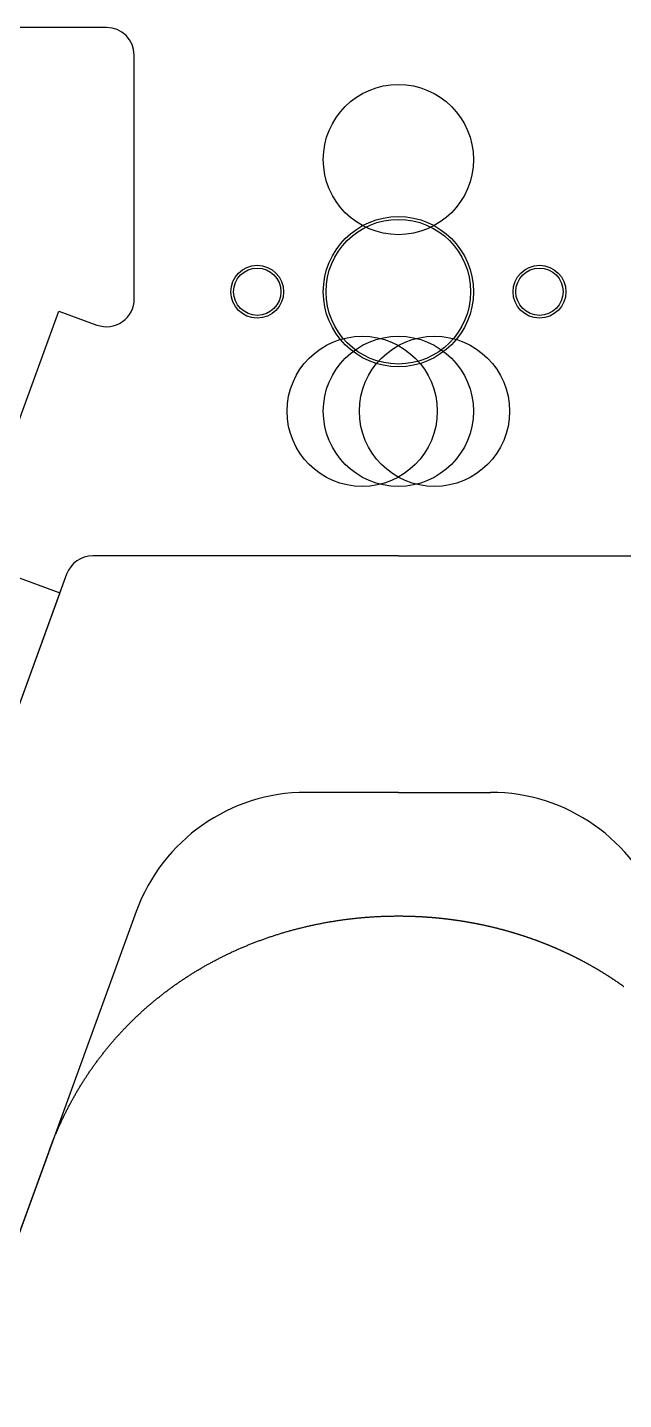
# Model space of a CAD drawing. Extents: x -14 to 315, y -179 to 16.
# Drawn here: x 124.41 to 145.85, y -115.83 to -66.5 of the extents above; entities that cross this region are included whole.
import ezdxf

# ---------------------------------------------------------------- set-up
doc = ezdxf.new("R2010")
doc.units = 0
doc.layers.add('BLACK', color=7, linetype='CONTINUOUS')

msp = doc.modelspace()

# ---------------------------------------------------------------- linework, layer by layer
at = {"layer": 'BLACK', "linetype": 'CONTINUOUS'}
for p, q in [((127.25, -66.5), (118.75, -66.5)), ((128.25, -76.257439), (128.25, -67.5)), ((122.294189, -85.606222), (125.536538, -76.697962)), ((125.536538, -76.697962), (126.907988, -77.19713)), ((107.722111, -80.323729), (125.576271, -86.822111)), ((137.75, -85.5), (126.757696, -85.5)), ((137.75, -85.5), (148.742304, -85.5)), ((125.818003, -86.157979), (119.597744, -103.24796)), ((125.576271, -86.822111), (119.077889, -104.676271)), ((137.75, -94), (134.432251, -94)), ((137.75, -94), (141.067749, -94)), ((128.324245, -98.276868), (121.936666, -115.826557)), ((135.246355, -98.65761), (135.27985, -98.651825)), ((135.27985, -98.651825), (135.313366, -98.646118)), ((135.313366, -98.646118), (135.346903, -98.640489)), ((135.346903, -98.640489), (135.380461, -98.634937)), ((135.380461, -98.634937), (135.414039, -98.629463)), ((135.414039, -98.629463), (135.447637, -98.624067)), ((135.447637, -98.624067), (135.481256, -98.618748)), ((135.481256, -98.618748), (135.514894, -98.613507)), ((135.514894, -98.613507), (135.548551, -98.608345)), ((135.548551, -98.608345), (135.582227, -98.60326)), ((135.582227, -98.60326), (135.615922, -98.598253)), ((135.615922, -98.598253), (135.649636, -98.593325)), ((135.649636, -98.593325), (135.683367, -98.588474)), ((135.683367, -98.588474), (135.717117, -98.583702)), ((135.717117, -98.583702), (135.750884, -98.579008)), ((135.750884, -98.579008), (135.784669, -98.574393)), ((135.784669, -98.574393), (135.818471, -98.569856)), ((135.818471, -98.569856), (135.852289, -98.565397)), ((135.852289, -98.565397), (135.886124, -98.561017)), ((135.886124, -98.561017), (135.919976, -98.556716)), ((135.919976, -98.556716), (135.953843, -98.552493)), ((135.953843, -98.552493), (135.987726, -98.548348)), ((135.987726, -98.548348), (136.021624, -98.544283)), ((136.021624, -98.544283), (136.055537, -98.540296)), ((136.055537, -98.540296), (136.089465, -98.536388)), ((136.089465, -98.536388), (136.123408, -98.532559)), ((136.123408, -98.532559), (136.157365, -98.528809)), ((136.157365, -98.528809), (136.191336, -98.525137)), ((136.191336, -98.525137), (136.22532, -98.521545)), ((136.22532, -98.521545), (136.259318, -98.518032)), ((136.259318, -98.518032), (136.293329, -98.514598)), ((136.293329, -98.514598), (136.327353, -98.511242)), ((136.327353, -98.511242), (136.361389, -98.507967)), ((136.361389, -98.507967), (136.395437, -98.50477)), ((136.395437, -98.50477), (136.429497, -98.501652)), ((136.429497, -98.501652), (136.463569, -98.498614)), ((136.463569, -98.498614), (136.497652, -98.495655)), ((136.497652, -98.495655), (136.531746, -98.492775)), ((136.531746, -98.492775), (136.565851, -98.489975)), ((136.565851, -98.489975), (136.599966, -98.487254)), ((136.599966, -98.487254), (136.634091, -98.484613)), ((136.634091, -98.484613), (136.668227, -98.482051)), ((136.668227, -98.482051), (136.702371, -98.479569)), ((136.702371, -98.479569), (136.736525, -98.477166)), ((136.736525, -98.477166), (136.770688, -98.474843)), ((136.770688, -98.474843), (136.80486, -98.472599)), ((136.80486, -98.472599), (136.83904, -98.470435)), ((136.83904, -98.470435), (136.873228, -98.46835)), ((136.873228, -98.46835), (136.907423, -98.466346)), ((136.907423, -98.466346), (136.941626, -98.46442)), ((136.941626, -98.46442), (136.975837, -98.462575)), ((136.975837, -98.462575), (137.010054, -98.46081)), ((137.010054, -98.46081), (137.044278, -98.459124)), ((137.044278, -98.459124), (137.078508, -98.457518)), ((137.078508, -98.457518), (137.112743, -98.455991)), ((137.112743, -98.455991), (137.146985, -98.454545)), ((137.146985, -98.454545), (137.181232, -98.453178)), ((137.181232, -98.453178), (137.215484, -98.451892)), ((137.215484, -98.451892), (137.249741, -98.450685)), ((137.249741, -98.450685), (137.284002, -98.449558)), ((137.284002, -98.449558), (137.318267, -98.448511)), ((137.318267, -98.448511), (137.352536, -98.447544)), ((137.352536, -98.447544), (137.386809, -98.446657)), ((137.386809, -98.446657), (137.421085, -98.445849)), ((137.421085, -98.445849), (137.455364, -98.445122)), ((137.455364, -98.445122), (137.489646, -98.444475)), ((137.489646, -98.444475), (137.52393, -98.443907)), ((137.52393, -98.443907), (137.558216, -98.44342)), ((137.558216, -98.44342), (137.592503, -98.443013)), ((137.592503, -98.443013), (137.626793, -98.442685)), ((137.626793, -98.442685), (137.661083, -98.442438)), ((137.661083, -98.442438), (137.695374, -98.44227)), ((137.695374, -98.44227), (137.729666, -98.442183)), ((137.729666, -98.442183), (137.763958, -98.442175)), ((137.763958, -98.442175), (137.781104, -98.442202)), ((137.781104, -98.442202), (137.798249, -98.442248)), ((137.798249, -98.442248), (137.815395, -98.442314)), ((137.815395, -98.442314), (137.832541, -98.442401)), ((137.832541, -98.442401), (137.849686, -98.442507)), ((137.849686, -98.442507), (137.866832, -98.442633)), ((137.866832, -98.442633), (137.883977, -98.442779)), ((137.883977, -98.442779), (137.901122, -98.442946)), ((137.901122, -98.442946), (137.918266, -98.443132)), ((137.918266, -98.443132), (137.93541, -98.443338)), ((137.93541, -98.443338), (137.952554, -98.443564)), ((137.952554, -98.443564), (137.969697, -98.443811)), ((137.969697, -98.443811), (137.98684, -98.444077)), ((137.98684, -98.444077), (138.003982, -98.444363)), ((138.003982, -98.444363), (138.021124, -98.444669)), ((138.021124, -98.444669), (138.038265, -98.444996)), ((138.038265, -98.444996), (138.055405, -98.445342)), ((138.055405, -98.445342), (138.072545, -98.445708)), ((138.072545, -98.445708), (138.089684, -98.446094)), ((138.089684, -98.446094), (138.106823, -98.446501)), ((138.106823, -98.446501), (138.123961, -98.446927)), ((138.123961, -98.446927), (138.141098, -98.447373)), ((138.141098, -98.447373), (138.158233, -98.447839)), ((138.158233, -98.447839), (138.175369, -98.448325)), ((138.175369, -98.448325), (138.192503, -98.448831)), ((138.192503, -98.448831), (138.209636, -98.449358)), ((138.209636, -98.449358), (138.226768, -98.449904)), ((138.226768, -98.449904), (138.2439, -98.45047)), ((138.2439, -98.45047), (138.261029, -98.451056)), ((138.261029, -98.451056), (138.278159, -98.451662)), ((138.278159, -98.451662), (138.295286, -98.452288)), ((138.295286, -98.452288), (138.312413, -98.452934)), ((138.312413, -98.452934), (138.329538, -98.4536)), ((138.329538, -98.4536), (138.346663, -98.454286)), ((138.346663, -98.454286), (138.363786, -98.454991)), ((138.363786, -98.454991), (138.380907, -98.455717)), ((138.380907, -98.455717), (138.398027, -98.456463)), ((138.398027, -98.456463), (138.415146, -98.457229)), ((138.415146, -98.457229), (138.432263, -98.458014)), ((138.432263, -98.458014), (138.449379, -98.45882)), ((138.449379, -98.45882), (138.466494, -98.459646)), ((138.466494, -98.459646), (138.483607, -98.460491)), ((138.483607, -98.460491), (138.500717, -98.461357)), ((138.500717, -98.461357), (138.517827, -98.462242)), ((138.517827, -98.462242), (138.534935, -98.463148)), ((138.534935, -98.463148), (138.552041, -98.464073)), ((138.552041, -98.464073), (138.569145, -98.465018)), ((138.569145, -98.465018), (138.586248, -98.465983)), ((138.586248, -98.465983), (138.603349, -98.466968)), ((138.603349, -98.466968), (138.620448, -98.467974)), ((138.620448, -98.467974), (138.637544, -98.468999)), ((138.637544, -98.468999), (138.65464, -98.470043)), ((138.65464, -98.470043), (138.671733, -98.471108)), ((138.671733, -98.471108), (138.688824, -98.472193)), ((138.688824, -98.472193), (138.705913, -98.473298)), ((138.705913, -98.473298), (138.723, -98.474422)), ((138.723, -98.474422), (138.740085, -98.475567)), ((138.740085, -98.475567), (138.757168, -98.476731)), ((138.757168, -98.476731), (138.774248, -98.477915)), ((138.774248, -98.477915), (138.791326, -98.479119)), ((138.791326, -98.479119), (138.808402, -98.480343)), ((138.808402, -98.480343), (138.825476, -98.481587)), ((138.825476, -98.481587), (138.842547, -98.482851)), ((138.842547, -98.482851), (138.859616, -98.484135)), ((138.859616, -98.484135), (138.876682, -98.485438)), ((138.876682, -98.485438), (138.893747, -98.486762)), ((138.893747, -98.486762), (138.910808, -98.488105)), ((138.910808, -98.488105), (138.927867, -98.489468)), ((138.927867, -98.489468), (138.944923, -98.490851)), ((138.944923, -98.490851), (138.961978, -98.492254)), ((138.961978, -98.492254), (138.979028, -98.493677)), ((138.979028, -98.493677), (138.996077, -98.495119)), ((138.996077, -98.495119), (139.013123, -98.496582)), ((139.013123, -98.496582), (139.030166, -98.498064)), ((139.030166, -98.498064), (139.047206, -98.499566)), ((139.047206, -98.499566), (139.064244, -98.501088)), ((139.064244, -98.501088), (139.081278, -98.50263)), ((139.081278, -98.50263), (139.09831, -98.504192)), ((139.09831, -98.504192), (139.115339, -98.505773)), ((139.115339, -98.505773), (139.132365, -98.507374)), ((139.132365, -98.507374), (139.149387, -98.508995)), ((139.149387, -98.508995), (139.166408, -98.510636)), ((139.166408, -98.510636), (139.183424, -98.512297)), ((139.183424, -98.512297), (139.200438, -98.513977)), ((139.200438, -98.513977), (139.217448, -98.515677)), ((139.217448, -98.515677), (139.234455, -98.517397)), ((139.234455, -98.517397), (139.251459, -98.519137)), ((139.251459, -98.519137), (139.26846, -98.520896)), ((139.26846, -98.520896), (139.285457, -98.522676)), ((139.285457, -98.522676), (139.302452, -98.524475)), ((139.302452, -98.524475), (139.319442, -98.526294)), ((139.319442, -98.526294), (139.33643, -98.528132)), ((139.33643, -98.528132), (139.353413, -98.52999)), ((139.353413, -98.52999), (139.370394, -98.531868)), ((139.370394, -98.531868), (139.38737, -98.533766)), ((139.38737, -98.533766), (139.404344, -98.535684)), ((139.404344, -98.535684), (139.421313, -98.537621)), ((139.421313, -98.537621), (139.43828, -98.539578)), ((139.43828, -98.539578), (139.455241, -98.541555)), ((139.455241, -98.541555), (139.472201, -98.543551)), ((139.472201, -98.543551), (139.489155, -98.545567)), ((139.489155, -98.545567), (139.506107, -98.547603)), ((139.506107, -98.547603), (139.523054, -98.549658)), ((139.523054, -98.549658), (139.539998, -98.551733)), ((139.539998, -98.551733), (139.556937, -98.553828)), ((139.556937, -98.553828), (139.573873, -98.555943)), ((139.573873, -98.555943), (139.590805, -98.558077)), ((139.590805, -98.558077), (139.607733, -98.560231)), ((139.607733, -98.560231), (139.624656, -98.562404)), ((139.624656, -98.562404), (139.641577, -98.564597)), ((139.641577, -98.564597), (139.658492, -98.56681)), ((139.658492, -98.56681), (139.675404, -98.569042)), ((139.675404, -98.569042), (139.69231, -98.571294)), ((139.69231, -98.571294), (139.709214, -98.573566)), ((139.709214, -98.573566), (139.726113, -98.575857)), ((139.726113, -98.575857), (139.743008, -98.578168)), ((139.743008, -98.578168), (139.759898, -98.580498)), ((139.759898, -98.580498), (139.776784, -98.582849)), ((139.776784, -98.582849), (139.793665, -98.585218)), ((139.793665, -98.585218), (139.810543, -98.587607)), ((139.810543, -98.587607), (139.827415, -98.590016)), ((139.827415, -98.590016), (139.844284, -98.592445)), ((139.844284, -98.592445), (139.861147, -98.594892)), ((139.861147, -98.594892), (139.878007, -98.59736)), ((139.878007, -98.59736), (139.894861, -98.599847)), ((139.894861, -98.599847), (139.911712, -98.602353)), ((139.911712, -98.602353), (139.928556, -98.604879)), ((139.928556, -98.604879), (139.945398, -98.607425)), ((139.945398, -98.607425), (139.962233, -98.60999)), ((139.962233, -98.60999), (139.979065, -98.612575)), ((139.979065, -98.612575), (139.995891, -98.615179)), ((139.995891, -98.615179), (140.012713, -98.617802)), ((140.012713, -98.617802), (140.029529, -98.620445)), ((140.029529, -98.620445), (140.046341, -98.623108)), ((140.046341, -98.623108), (140.063147, -98.62579)), ((140.063147, -98.62579), (140.07995, -98.628492)), ((140.07995, -98.628492), (140.096746, -98.631212)), ((140.096746, -98.631212), (140.113539, -98.633953)), ((140.113539, -98.633953), (140.130325, -98.636713)), ((140.130325, -98.636713), (140.147107, -98.639492)), ((140.147107, -98.639492), (140.163883, -98.642291)), ((140.163883, -98.642291), (140.180655, -98.645109)), ((140.180655, -98.645109), (140.19742, -98.647946)), ((140.19742, -98.647946), (140.214182, -98.650803)), ((140.214182, -98.650803), (140.230936, -98.65368)), ((133.253663, -99.153999), (133.28538, -99.143637)), ((133.28538, -99.143637), (133.317133, -99.133347)), ((133.317133, -99.133347), (133.348921, -99.123129)), ((133.348921, -99.123129), (133.380746, -99.112984)), ((133.380746, -99.112984), (133.412606, -99.102912)), ((133.412606, -99.102912), (133.444501, -99.092912)), ((133.444501, -99.092912), (133.476432, -99.082985)), ((133.476432, -99.082985), (133.508397, -99.073132)), ((133.508397, -99.073132), (133.540397, -99.063351)), ((133.540397, -99.063351), (133.572432, -99.053643)), ((133.572432, -99.053643), (133.6045, -99.044008)), ((133.6045, -99.044008), (133.636603, -99.034447)), ((133.636603, -99.034447), (133.66874, -99.024959)), ((133.66874, -99.024959), (133.70091, -99.015544)), ((133.70091, -99.015544), (133.733114, -99.006203)), ((133.733114, -99.006203), (133.76535, -98.996936)), ((133.76535, -98.996936), (133.79762, -98.987743)), ((133.79762, -98.987743), (133.829922, -98.978623)), ((133.829922, -98.978623), (133.862256, -98.969578)), ((133.862256, -98.969578), (133.894623, -98.960606)), ((133.894623, -98.960606), (133.927022, -98.951709)), ((133.927022, -98.951709), (133.959452, -98.942886)), ((133.959452, -98.942886), (133.991914, -98.934137)), ((133.991914, -98.934137), (134.024407, -98.925462)), ((134.024407, -98.925462), (134.056931, -98.916863)), ((134.056931, -98.916863), (134.089486, -98.908337)), ((134.089486, -98.908337), (134.122071, -98.899887)), ((134.122071, -98.899887), (134.154687, -98.891511)), ((134.154687, -98.891511), (134.187333, -98.88321)), ((134.187333, -98.88321), (134.220008, -98.874984)), ((134.220008, -98.874984), (134.252713, -98.866833)), ((134.252713, -98.866833), (134.285448, -98.858757)), ((134.285448, -98.858757), (134.318211, -98.850757)), ((134.318211, -98.850757), (134.351003, -98.842831)), ((134.351003, -98.842831), (134.383824, -98.834982)), ((134.383824, -98.834982), (134.416673, -98.827207)), ((134.416673, -98.827207), (134.44955, -98.819508)), ((134.44955, -98.819508), (134.482455, -98.811885)), ((134.482455, -98.811885), (134.515388, -98.804338)), ((134.515388, -98.804338), (134.548347, -98.796866)), ((134.548347, -98.796866), (134.581334, -98.78947)), ((134.581334, -98.78947), (134.614348, -98.78215)), ((134.614348, -98.78215), (134.647388, -98.774907)), ((134.647388, -98.774907), (134.680455, -98.767739)), ((134.680455, -98.767739), (134.713547, -98.760648)), ((134.713547, -98.760648), (134.746666, -98.753632)), ((134.746666, -98.753632), (134.779809, -98.746694)), ((134.779809, -98.746694), (134.812978, -98.739831)), ((134.812978, -98.739831), (134.846173, -98.733045)), ((134.846173, -98.733045), (134.879391, -98.726336)), ((134.879391, -98.726336), (134.912635, -98.719703)), ((134.912635, -98.719703), (134.945902, -98.713148)), ((134.945902, -98.713148), (134.979194, -98.706669)), ((134.979194, -98.706669), (135.012509, -98.700266)), ((135.012509, -98.700266), (135.045847, -98.693941)), ((135.045847, -98.693941), (135.079209, -98.687693)), ((135.079209, -98.687693), (135.112593, -98.681522)), ((135.112593, -98.681522), (135.146001, -98.675428)), ((135.146001, -98.675428), (135.17943, -98.669411)), ((135.17943, -98.669411), (135.212882, -98.663472)), ((135.212882, -98.663472), (135.246355, -98.65761)), ((140.230936, -98.65368), (140.247688, -98.656575)), ((140.247688, -98.656575), (140.264432, -98.65949)), ((140.264432, -98.65949), (140.281172, -98.662425)), ((140.281172, -98.662425), (140.297905, -98.665378)), ((140.297905, -98.665378), (140.314635, -98.668352)), ((140.314635, -98.668352), (140.331357, -98.671344)), ((140.331357, -98.671344), (140.348076, -98.674356)), ((140.348076, -98.674356), (140.364787, -98.677387)), ((140.364787, -98.677387), (140.381494, -98.680438)), ((140.381494, -98.680438), (140.398194, -98.683507)), ((140.398194, -98.683507), (140.41489, -98.686597)), ((140.41489, -98.686597), (140.431579, -98.689705)), ((140.431579, -98.689705), (140.448264, -98.692833)), ((140.448264, -98.692833), (140.464941, -98.695979)), ((140.464941, -98.695979), (140.481614, -98.699146)), ((140.481614, -98.699146), (140.49828, -98.702331)), ((140.49828, -98.702331), (140.514941, -98.705536)), ((140.514941, -98.705536), (140.531595, -98.708759)), ((140.531595, -98.708759), (140.548245, -98.712003)), ((140.548245, -98.712003), (140.564886, -98.715265)), ((140.564886, -98.715265), (140.581524, -98.718547)), ((140.581524, -98.718547), (140.598154, -98.721847)), ((140.598154, -98.721847), (140.61478, -98.725167)), ((140.61478, -98.725167), (140.631398, -98.728506)), ((140.631398, -98.728506), (140.648011, -98.731865)), ((140.648011, -98.731865), (140.664617, -98.735242)), ((140.664617, -98.735242), (140.681218, -98.738639)), ((140.681218, -98.738639), (140.697811, -98.742055)), ((140.697811, -98.742055), (140.7144, -98.74549)), ((140.7144, -98.74549), (140.73098, -98.748944)), ((140.73098, -98.748944), (140.747556, -98.752417)), ((140.747556, -98.752417), (140.764124, -98.755909)), ((140.764124, -98.755909), (140.780687, -98.759421)), ((140.780687, -98.759421), (140.797242, -98.762951)), ((140.797242, -98.762951), (140.813793, -98.766501)), ((140.813793, -98.766501), (140.830335, -98.770069)), ((140.830335, -98.770069), (140.846873, -98.773657)), ((140.846873, -98.773657), (140.863402, -98.777263)), ((140.863402, -98.777263), (140.879926, -98.780889)), ((140.879926, -98.780889), (140.896442, -98.784534)), ((140.896442, -98.784534), (140.912953, -98.788198)), ((140.912953, -98.788198), (140.929456, -98.791881)), ((140.929456, -98.791881), (140.945954, -98.795583)), ((140.945954, -98.795583), (140.962443, -98.799303)), ((140.962443, -98.799303), (140.978927, -98.803043)), ((140.978927, -98.803043), (140.995402, -98.806802)), ((140.995402, -98.806802), (141.011873, -98.81058)), ((141.011873, -98.81058), (141.028335, -98.814376)), ((141.028335, -98.814376), (141.044792, -98.818192)), ((141.044792, -98.818192), (141.06124, -98.822026)), ((141.06124, -98.822026), (141.077683, -98.82588)), ((141.077683, -98.82588), (141.094117, -98.829752)), ((141.094117, -98.829752), (141.110546, -98.833644)), ((141.110546, -98.833644), (141.126966, -98.837553)), ((141.126966, -98.837553), (141.143381, -98.841483)), ((141.143381, -98.841483), (141.159787, -98.84543)), ((141.159787, -98.84543), (141.176188, -98.849397)), ((141.176188, -98.849397), (141.192579, -98.853383)), ((141.192579, -98.853383), (141.208965, -98.857387)), ((141.208965, -98.857387), (141.225342, -98.86141)), ((141.225342, -98.86141), (141.241714, -98.865453)), ((141.241714, -98.865453), (141.258076, -98.869513)), ((141.258076, -98.869513), (141.274434, -98.873593)), ((141.274434, -98.873593), (141.290781, -98.877691)), ((141.290781, -98.877691), (141.307124, -98.881809)), ((141.307124, -98.881809), (141.323457, -98.885945)), ((141.323457, -98.885945), (141.339784, -98.8901)), ((141.339784, -98.8901), (141.356102, -98.894273)), ((141.356102, -98.894273), (141.372415, -98.898465)), ((141.372415, -98.898465), (141.388718, -98.902676)), ((141.388718, -98.902676), (141.405015, -98.906906)), ((141.405015, -98.906906), (141.421303, -98.911154)), ((141.421303, -98.911154), (141.437585, -98.915421)), ((141.437585, -98.915421), (141.453857, -98.919706)), ((141.453857, -98.919706), (141.470124, -98.924011)), ((141.470124, -98.924011), (141.486381, -98.928333)), ((141.486381, -98.928333), (141.502633, -98.932675)), ((141.502633, -98.932675), (141.518874, -98.937035)), ((141.518874, -98.937035), (141.53511, -98.941414)), ((141.53511, -98.941414), (141.551335, -98.945812)), ((141.551335, -98.945812), (141.567556, -98.950228)), ((141.567556, -98.950228), (141.583765, -98.954662)), ((141.583765, -98.954662), (141.59997, -98.959116)), ((141.59997, -98.959116), (141.616164, -98.963587)), ((141.616164, -98.963587), (141.632352, -98.968078)), ((141.632352, -98.968078), (141.64853, -98.972586)), ((141.64853, -98.972586), (141.664702, -98.977114)), ((141.664702, -98.977114), (141.680864, -98.981659)), ((141.680864, -98.981659), (141.69702, -98.986224)), ((141.69702, -98.986224), (141.713166, -98.990807)), ((141.713166, -98.990807), (141.729306, -98.995408)), ((141.729306, -98.995408), (141.745435, -99.000028)), ((141.745435, -99.000028), (141.761558, -99.004666)), ((141.761558, -99.004666), (141.777671, -99.009323)), ((141.777671, -99.009323), (141.793778, -99.013998)), ((141.793778, -99.013998), (141.809874, -99.018691)), ((141.809874, -99.018691), (141.825964, -99.023403)), ((141.825964, -99.023403), (141.842043, -99.028133)), ((141.842043, -99.028133), (141.858117, -99.032882)), ((141.858117, -99.032882), (141.874179, -99.037649)), ((141.874179, -99.037649), (141.890236, -99.042435)), ((141.890236, -99.042435), (141.906282, -99.047238)), ((141.906282, -99.047238), (141.922321, -99.052061)), ((141.922321, -99.052061), (141.93835, -99.056901)), ((141.93835, -99.056901), (141.954372, -99.06176)), ((141.954372, -99.06176), (141.970384, -99.066637)), ((141.970384, -99.066637), (141.986389, -99.071532)), ((141.986389, -99.071532), (142.002383, -99.076446)), ((142.002383, -99.076446), (142.018371, -99.081378)), ((142.018371, -99.081378), (142.034348, -99.086328)), ((142.034348, -99.086328), (142.050318, -99.091296)), ((142.050318, -99.091296), (142.066277, -99.096282)), ((142.066277, -99.096282), (142.08223, -99.101288)), ((142.08223, -99.101288), (142.098172, -99.10631)), ((142.098172, -99.10631), (142.114107, -99.111352)), ((142.114107, -99.111352), (142.130031, -99.116411)), ((142.130031, -99.116411), (142.145949, -99.121489)), ((142.145949, -99.121489), (142.161854, -99.126584)), ((142.161854, -99.126584), (142.177754, -99.131698)), ((142.177754, -99.131698), (142.193642, -99.13683)), ((142.193642, -99.13683), (142.209524, -99.14198)), ((142.209524, -99.14198), (142.225394, -99.147148)), ((131.986976, -99.639837), (132.017036, -99.6266)), ((132.017036, -99.6266), (132.04714, -99.61343)), ((132.04714, -99.61343), (132.077288, -99.600329)), ((132.077288, -99.600329), (132.10748, -99.587296)), ((132.10748, -99.587296), (132.137715, -99.574331)), ((132.137715, -99.574331), (132.167994, -99.561435)), ((132.167994, -99.561435), (132.198316, -99.548607)), ((132.198316, -99.548607), (132.228681, -99.535848)), ((132.228681, -99.535848), (132.259088, -99.523157)), ((132.259088, -99.523157), (132.289539, -99.510536)), ((132.289539, -99.510536), (132.320032, -99.497983)), ((132.320032, -99.497983), (132.350567, -99.4855)), ((132.350567, -99.4855), (132.381145, -99.473085)), ((132.381145, -99.473085), (132.411765, -99.46074)), ((132.411765, -99.46074), (132.442426, -99.448464)), ((132.442426, -99.448464), (132.473129, -99.436258)), ((132.473129, -99.436258), (132.503873, -99.424122)), ((132.503873, -99.424122), (132.534659, -99.412055)), ((132.534659, -99.412055), (132.565485, -99.400057)), ((132.565485, -99.400057), (132.596353, -99.38813)), ((132.596353, -99.38813), (132.627261, -99.376273)), ((132.627261, -99.376273), (132.65821, -99.364486)), ((132.65821, -99.364486), (132.689199, -99.352769)), ((132.689199, -99.352769), (132.720228, -99.341123)), ((132.720228, -99.341123), (132.751297, -99.329547)), ((132.751297, -99.329547), (132.782405, -99.318042)), ((132.782405, -99.318042), (132.813554, -99.306607)), ((132.813554, -99.306607), (132.844741, -99.295243)), ((132.844741, -99.295243), (132.875968, -99.28395)), ((132.875968, -99.28395), (132.907233, -99.272728)), ((132.907233, -99.272728), (132.938537, -99.261577)), ((132.938537, -99.261577), (132.96988, -99.250497)), ((132.96988, -99.250497), (133.001261, -99.239488)), ((133.001261, -99.239488), (133.03268, -99.228551)), ((133.03268, -99.228551), (133.064137, -99.217686)), ((133.064137, -99.217686), (133.095632, -99.206892)), ((133.095632, -99.206892), (133.127164, -99.196169)), ((133.127164, -99.196169), (133.158734, -99.185519)), ((133.158734, -99.185519), (133.19034, -99.17494)), ((133.19034, -99.17494), (133.221983, -99.164434)), ((133.221983, -99.164434), (133.253663, -99.153999)), ((142.225394, -99.147148), (142.241258, -99.152334)), ((142.241258, -99.152334), (142.257109, -99.157538)), ((142.257109, -99.157538), (142.272955, -99.162761)), ((142.272955, -99.162761), (142.288788, -99.168001)), ((142.288788, -99.168001), (142.304616, -99.17326)), ((142.304616, -99.17326), (142.320431, -99.178536)), ((142.320431, -99.178536), (142.336239, -99.183831)), ((142.336239, -99.183831), (142.352036, -99.189143)), ((142.352036, -99.189143), (142.367826, -99.194474)), ((142.367826, -99.194474), (142.383604, -99.199822)), ((142.383604, -99.199822), (142.399376, -99.205189)), ((142.399376, -99.205189), (142.415135, -99.210573)), ((142.415135, -99.210573), (142.430888, -99.215975)), ((142.430888, -99.215975), (142.446629, -99.221395)), ((142.446629, -99.221395), (142.462363, -99.226834)), ((142.462363, -99.226834), (142.478085, -99.232289)), ((142.478085, -99.232289), (142.4938, -99.237764)), ((142.4938, -99.237764), (142.509502, -99.243255)), ((142.509502, -99.243255), (142.525198, -99.248765)), ((142.525198, -99.248765), (142.540882, -99.254292)), ((142.540882, -99.254292), (142.556559, -99.259838)), ((142.556559, -99.259838), (142.572223, -99.265401)), ((142.572223, -99.265401), (142.587881, -99.270982)), ((142.587881, -99.270982), (142.603526, -99.27658)), ((142.603526, -99.27658), (142.619164, -99.282197)), ((142.619164, -99.282197), (142.63479, -99.287831)), ((142.63479, -99.287831), (142.650409, -99.293484)), ((142.650409, -99.293484), (142.666015, -99.299153)), ((142.666015, -99.299153), (142.681615, -99.304841)), ((142.681615, -99.304841), (142.697201, -99.310546)), ((142.697201, -99.310546), (142.712781, -99.316269)), ((142.712781, -99.316269), (142.728348, -99.322009)), ((142.728348, -99.322009), (142.743908, -99.327768)), ((142.743908, -99.327768), (142.759455, -99.333544)), ((142.759455, -99.333544), (142.774995, -99.339338)), ((142.774995, -99.339338), (142.790522, -99.345148)), ((142.790522, -99.345148), (142.806042, -99.350978)), ((142.806042, -99.350978), (142.821549, -99.356824)), ((142.821549, -99.356824), (142.837049, -99.362688)), ((142.837049, -99.362688), (142.852536, -99.36857)), ((142.852536, -99.36857), (142.868016, -99.374469)), ((142.868016, -99.374469), (142.883483, -99.380386)), ((142.883483, -99.380386), (142.898943, -99.386321)), ((142.898943, -99.386321), (142.914389, -99.392272)), ((142.914389, -99.392272), (142.929829, -99.398242)), ((142.929829, -99.398242), (142.945255, -99.404228)), ((142.945255, -99.404228), (142.960674, -99.410233)), ((142.960674, -99.410233), (142.97608, -99.416254)), ((142.97608, -99.416254), (142.991478, -99.422294)), ((142.991478, -99.422294), (143.006863, -99.42835)), ((143.006863, -99.42835), (143.022241, -99.434425)), ((143.022241, -99.434425), (143.037605, -99.440516)), ((143.037605, -99.440516), (143.052963, -99.446626)), ((143.052963, -99.446626), (143.068306, -99.452752)), ((143.068306, -99.452752), (143.083643, -99.458896)), ((143.083643, -99.458896), (143.098965, -99.465057)), ((143.098965, -99.465057), (143.114281, -99.471236)), ((143.114281, -99.471236), (143.129583, -99.477431)), ((143.129583, -99.477431), (143.144877, -99.483645)), ((143.144877, -99.483645), (143.160158, -99.489875)), ((143.160158, -99.489875), (143.175431, -99.496123)), ((143.175431, -99.496123), (143.190691, -99.502388)), ((143.190691, -99.502388), (143.205943, -99.508671)), ((143.205943, -99.508671), (143.221182, -99.51497)), ((143.221182, -99.51497), (143.236413, -99.521288)), ((143.236413, -99.521288), (143.25163, -99.527621)), ((143.25163, -99.527621), (143.266839, -99.533973)), ((143.266839, -99.533973), (143.282035, -99.540341)), ((143.282035, -99.540341), (143.297223, -99.546728)), ((143.297223, -99.546728), (143.312398, -99.55313)), ((143.312398, -99.55313), (143.327564, -99.559551)), ((143.327564, -99.559551), (143.342717, -99.565987)), ((143.342717, -99.565987), (143.357862, -99.572442)), ((143.357862, -99.572442), (143.372993, -99.578913)), ((143.372993, -99.578913), (143.388116, -99.585403)), ((143.388116, -99.585403), (143.403226, -99.591908)), ((143.403226, -99.591908), (143.418327, -99.598431)), ((143.418327, -99.598431), (143.433415, -99.60497)), ((143.433415, -99.60497), (143.448494, -99.611528)), ((143.448494, -99.611528), (143.46356, -99.618101)), ((143.46356, -99.618101), (143.478617, -99.624693)), ((143.478617, -99.624693), (143.493661, -99.631301)), ((143.493661, -99.631301), (143.508696, -99.637926)), ((143.508696, -99.637926), (143.523718, -99.644568)), ((130.963893, -100.14512), (130.992311, -100.129572)), ((130.992311, -100.129572), (131.020779, -100.114089)), ((131.020779, -100.114089), (131.049296, -100.09867)), ((131.049296, -100.09867), (131.077862, -100.083315)), ((131.077862, -100.083315), (131.106476, -100.068024)), ((131.106476, -100.068024), (131.13514, -100.052798)), ((131.13514, -100.052798), (131.163852, -100.037637)), ((131.163852, -100.037637), (131.192613, -100.022541)), ((131.192613, -100.022541), (131.221423, -100.00751)), ((131.221423, -100.00751), (131.25028, -99.992543)), ((131.25028, -99.992543), (131.279186, -99.977642)), ((131.279186, -99.977642), (131.30814, -99.962806)), ((131.30814, -99.962806), (131.337141, -99.948035)), ((131.337141, -99.948035), (131.36619, -99.93333)), ((131.36619, -99.93333), (131.395287, -99.918691)), ((131.395287, -99.918691), (131.424431, -99.904117)), ((131.424431, -99.904117), (131.453623, -99.889609)), ((131.453623, -99.889609), (131.482861, -99.875166)), ((131.482861, -99.875166), (131.512147, -99.86079)), ((131.512147, -99.86079), (131.541479, -99.84648)), ((131.541479, -99.84648), (131.570858, -99.832236)), ((131.570858, -99.832236), (131.600284, -99.818059)), ((131.600284, -99.818059), (131.629755, -99.803948)), ((131.629755, -99.803948), (131.659274, -99.789903)), ((131.659274, -99.789903), (131.688838, -99.775925)), ((131.688838, -99.775925), (131.718448, -99.762014)), ((131.718448, -99.762014), (131.748103, -99.74817)), ((131.748103, -99.74817), (131.777805, -99.734393)), ((131.777805, -99.734393), (131.807551, -99.720682)), ((131.807551, -99.720682), (131.837343, -99.70704)), ((131.837343, -99.70704), (131.86718, -99.693464)), ((131.86718, -99.693464), (131.897062, -99.679956)), ((131.897062, -99.679956), (131.926989, -99.666515)), ((131.926989, -99.666515), (131.95696, -99.653142)), ((131.95696, -99.653142), (131.986976, -99.639837)), ((143.523718, -99.644568), (143.538731, -99.651227)), ((143.538731, -99.651227), (143.553731, -99.657903)), ((143.553731, -99.657903), (143.568722, -99.664596)), ((143.568722, -99.664596), (143.583699, -99.671306)), ((143.583699, -99.671306), (143.598668, -99.678033)), ((143.598668, -99.678033), (143.613622, -99.684776)), ((143.613622, -99.684776), (143.628569, -99.691537)), ((143.628569, -99.691537), (143.643501, -99.698314)), ((143.643501, -99.698314), (143.658425, -99.705109)), ((143.658425, -99.705109), (143.673335, -99.71192)), ((143.673335, -99.71192), (143.688237, -99.718749)), ((143.688237, -99.718749), (143.703124, -99.725593)), ((143.703124, -99.725593), (143.718003, -99.732455)), ((143.718003, -99.732455), (143.732867, -99.739333)), ((143.732867, -99.739333), (143.747723, -99.746229)), ((143.747723, -99.746229), (143.762565, -99.75314)), ((143.762565, -99.75314), (143.777398, -99.76007)), ((143.777398, -99.76007), (143.792217, -99.767015)), ((143.792217, -99.767015), (143.807028, -99.773978)), ((143.807028, -99.773978), (143.821823, -99.780956)), ((143.821823, -99.780956), (143.836611, -99.787952)), ((143.836611, -99.787952), (143.851384, -99.794964)), ((143.851384, -99.794964), (143.866148, -99.801994)), ((143.866148, -99.801994), (143.880898, -99.809039)), ((143.880898, -99.809039), (143.89564, -99.816102)), ((143.89564, -99.816102), (143.910366, -99.82318)), ((143.910366, -99.82318), (143.925085, -99.830277)), ((143.925085, -99.830277), (143.939788, -99.837388)), ((143.939788, -99.837388), (143.954483, -99.844518)), ((143.954483, -99.844518), (143.969163, -99.851662)), ((143.969163, -99.851662), (143.983835, -99.858825)), ((143.983835, -99.858825), (143.998492, -99.866003)), ((143.998492, -99.866003), (144.01314, -99.873199)), ((144.01314, -99.873199), (144.027773, -99.880409)), ((144.027773, -99.880409), (144.042398, -99.887638)), ((144.042398, -99.887638), (144.057008, -99.894882)), ((144.057008, -99.894882), (144.071609, -99.902144)), ((144.071609, -99.902144), (144.086195, -99.909421)), ((144.086195, -99.909421), (144.100773, -99.916715)), ((144.100773, -99.916715), (144.115335, -99.924025)), ((144.115335, -99.924025), (144.129889, -99.931353)), ((144.129889, -99.931353), (144.144428, -99.938695)), ((144.144428, -99.938695), (144.158958, -99.946056)), ((144.158958, -99.946056), (144.173472, -99.953431)), ((144.173472, -99.953431), (144.187979, -99.960824)), ((144.187979, -99.960824), (144.20247, -99.968232)), ((144.20247, -99.968232), (144.216952, -99.975658)), ((144.216952, -99.975658), (144.231419, -99.983099)), ((144.231419, -99.983099), (144.245877, -99.990558)), ((144.245877, -99.990558), (144.26032, -99.998031)), ((144.26032, -99.998031), (144.274754, -100.005522)), ((144.274754, -100.005522), (144.289173, -100.013028)), ((144.289173, -100.013028), (144.303583, -100.020552)), ((144.303583, -100.020552), (144.317978, -100.02809)), ((144.317978, -100.02809), (144.332363, -100.035646)), ((144.332363, -100.035646), (144.346734, -100.043217)), ((144.346734, -100.043217), (144.361095, -100.050806)), ((144.361095, -100.050806), (144.375441, -100.058409)), ((144.375441, -100.058409), (144.389778, -100.06603)), ((144.389778, -100.06603), (144.4041, -100.073666)), ((144.4041, -100.073666), (144.418413, -100.081319)), ((144.418413, -100.081319), (144.43271, -100.088987)), ((144.43271, -100.088987), (144.446998, -100.096673)), ((144.446998, -100.096673), (144.461271, -100.104373)), ((144.461271, -100.104373), (144.475534, -100.112091)), ((144.475534, -100.112091), (144.489783, -100.119823)), ((144.489783, -100.119823), (144.504022, -100.127573)), ((144.504022, -100.127573), (144.518245, -100.135338)), ((130.134921, -100.640857), (130.161801, -100.623434)), ((130.161801, -100.623434), (130.188734, -100.606072)), ((130.188734, -100.606072), (130.21572, -100.588771)), ((130.21572, -100.588771), (130.242759, -100.571531)), ((130.242759, -100.571531), (130.26985, -100.554352)), ((130.26985, -100.554352), (130.296994, -100.537235)), ((130.296994, -100.537235), (130.32419, -100.520179)), ((130.32419, -100.520179), (130.351439, -100.503186)), ((130.351439, -100.503186), (130.378739, -100.486253)), ((130.378739, -100.486253), (130.406092, -100.469383)), ((130.406092, -100.469383), (130.433496, -100.452574)), ((130.433496, -100.452574), (130.460953, -100.435828)), ((130.460953, -100.435828), (130.488461, -100.419144)), ((130.488461, -100.419144), (130.51602, -100.402522)), ((130.51602, -100.402522), (130.543631, -100.385962)), ((130.543631, -100.385962), (130.571294, -100.369465)), ((130.571294, -100.369465), (130.599007, -100.35303)), ((130.599007, -100.35303), (130.626772, -100.336658)), ((130.626772, -100.336658), (130.654588, -100.320349)), ((130.654588, -100.320349), (130.682455, -100.304102)), ((130.682455, -100.304102), (130.710372, -100.287919)), ((130.710372, -100.287919), (130.73834, -100.271799)), ((130.73834, -100.271799), (130.766359, -100.255741)), ((130.766359, -100.255741), (130.794428, -100.239748)), ((130.794428, -100.239748), (130.822547, -100.223817)), ((130.822547, -100.223817), (130.850717, -100.20795)), ((130.850717, -100.20795), (130.878936, -100.192147)), ((130.878936, -100.192147), (130.907205, -100.176408)), ((130.907205, -100.176408), (130.935524, -100.160732)), ((130.935524, -100.160732), (130.963893, -100.14512)), ((144.518245, -100.135338), (144.532459, -100.14312)), ((144.532459, -100.14312), (144.546658, -100.150916)), ((144.546658, -100.150916), (144.560847, -100.158731)), ((144.560847, -100.158731), (144.575021, -100.166559)), ((144.575021, -100.166559), (144.589186, -100.174406)), ((144.589186, -100.174406), (144.603335, -100.182266)), ((144.603335, -100.182266), (144.617475, -100.190144)), ((144.617475, -100.190144), (144.631599, -100.198037)), ((144.631599, -100.198037), (144.645714, -100.205947)), ((144.645714, -100.205947), (144.659813, -100.213871)), ((144.659813, -100.213871), (144.673903, -100.221813)), ((144.673903, -100.221813), (144.687977, -100.229769)), ((144.687977, -100.229769), (144.702041, -100.237743)), ((144.702041, -100.237743), (144.71609, -100.245731)), ((144.71609, -100.245731), (144.73013, -100.253736)), ((144.73013, -100.253736), (144.744153, -100.261756)), ((144.744153, -100.261756), (144.758168, -100.269793)), ((144.758168, -100.269793), (144.772166, -100.277844)), ((144.772166, -100.277844), (144.786155, -100.285913)), ((144.786155, -100.285913), (144.800128, -100.293996)), ((144.800128, -100.293996), (144.814092, -100.302096)), ((144.814092, -100.302096), (144.82804, -100.31021)), ((144.82804, -100.31021), (144.841978, -100.318342)), ((144.841978, -100.318342), (144.855901, -100.326488)), ((144.855901, -100.326488), (144.869813, -100.334652)), ((144.869813, -100.334652), (144.88371, -100.342829)), ((144.88371, -100.342829), (144.897598, -100.351024)), ((144.897598, -100.351024), (144.911469, -100.359232)), ((144.911469, -100.359232), (144.925331, -100.367458)), ((144.925331, -100.367458), (144.939176, -100.375698)), ((144.939176, -100.375698), (144.953012, -100.383956)), ((144.953012, -100.383956), (144.966832, -100.392227)), ((144.966832, -100.392227), (144.980643, -100.400516)), ((144.980643, -100.400516), (144.994437, -100.408818)), ((144.994437, -100.408818), (145.008222, -100.417138)), ((145.008222, -100.417138), (145.02199, -100.425472)), ((145.02199, -100.425472), (145.035749, -100.433823)), ((145.035749, -100.433823), (145.049492, -100.442188)), ((145.049492, -100.442188), (145.063224, -100.45057)), ((145.063224, -100.45057), (145.076941, -100.458966)), ((145.076941, -100.458966), (145.090648, -100.467379)), ((145.090648, -100.467379), (145.104339, -100.475806)), ((145.104339, -100.475806), (145.11802, -100.48425)), ((145.11802, -100.48425), (145.131685, -100.492708)), ((145.131685, -100.492708), (145.14534, -100.501183)), ((145.14534, -100.501183), (145.158978, -100.509672)), ((145.158978, -100.509672), (145.172607, -100.518178)), ((145.172607, -100.518178), (145.18622, -100.526697)), ((145.18622, -100.526697), (145.199822, -100.535234)), ((145.199822, -100.535234), (145.213409, -100.543785)), ((145.213409, -100.543785), (145.226985, -100.552352)), ((145.226985, -100.552352), (145.240545, -100.560934)), ((145.240545, -100.560934), (145.254096, -100.569532)), ((145.254096, -100.569532), (145.267629, -100.578144)), ((145.267629, -100.578144), (145.281153, -100.586773)), ((145.281153, -100.586773), (145.294661, -100.595416)), ((145.294661, -100.595416), (145.308158, -100.604075)), ((145.308158, -100.604075), (145.321639, -100.612748)), ((145.321639, -100.612748), (145.33511, -100.621439)), ((145.33511, -100.621439), (145.348565, -100.630143)), ((129.429514, -101.133985), (129.454929, -101.114952)), ((129.454929, -101.114952), (129.480399, -101.095977)), ((129.480399, -101.095977), (129.505925, -101.07706)), ((129.505925, -101.07706), (129.531506, -101.058202)), ((129.531506, -101.058202), (129.557143, -101.039403)), ((129.557143, -101.039403), (129.582834, -101.020662)), ((129.582834, -101.020662), (129.608581, -101.001981)), ((129.608581, -101.001981), (129.634382, -100.983358)), ((129.634382, -100.983358), (129.660238, -100.964794)), ((129.660238, -100.964794), (129.686149, -100.94629)), ((129.686149, -100.94629), (129.712115, -100.927845)), ((129.712115, -100.927845), (129.738135, -100.909459)), ((129.738135, -100.909459), (129.764209, -100.891132)), ((129.764209, -100.891132), (129.790338, -100.872866)), ((129.790338, -100.872866), (129.816522, -100.854658)), ((129.816522, -100.854658), (129.842759, -100.836511)), ((129.842759, -100.836511), (129.869051, -100.818423)), ((129.869051, -100.818423), (129.895396, -100.800395)), ((129.895396, -100.800395), (129.921796, -100.782427)), ((129.921796, -100.782427), (129.948249, -100.76452)), ((129.948249, -100.76452), (129.974756, -100.746672)), ((129.974756, -100.746672), (130.001317, -100.728885)), ((130.001317, -100.728885), (130.027931, -100.711158)), ((130.027931, -100.711158), (130.054599, -100.693492)), ((130.054599, -100.693492), (130.08132, -100.675886)), ((130.08132, -100.675886), (130.108094, -100.658341)), ((130.108094, -100.658341), (130.134921, -100.640857)), ((145.348565, -100.630143), (145.36201, -100.638863)), ((145.36201, -100.638863), (145.375438, -100.647598)), ((145.375438, -100.647598), (145.388856, -100.656349)), ((145.388856, -100.656349), (145.402257, -100.665114)), ((145.402257, -100.665114), (145.415649, -100.673895)), ((145.415649, -100.673895), (145.429024, -100.68269)), ((145.429024, -100.68269), (145.442389, -100.691503)), ((145.442389, -100.691503), (145.455737, -100.700328)), ((145.455737, -100.700328), (145.469075, -100.709171)), ((145.469075, -100.709171), (145.482396, -100.718026)), ((145.482396, -100.718026), (145.495708, -100.726899)), ((145.495708, -100.726899), (145.509003, -100.735785)), ((145.509003, -100.735785), (145.522287, -100.744688)), ((145.522287, -100.744688), (145.535555, -100.753604)), ((145.535555, -100.753604), (145.548813, -100.762538)), ((145.548813, -100.762538), (145.562054, -100.771484)), ((145.562054, -100.771484), (145.575285, -100.780447)), ((145.575285, -100.780447), (145.588499, -100.789423)), ((145.588499, -100.789423), (145.601703, -100.798417)), ((145.601703, -100.798417), (145.61489, -100.807423)), ((145.61489, -100.807423), (145.628067, -100.816447)), ((145.628067, -100.816447), (145.641228, -100.825483)), ((145.641228, -100.825483), (145.654378, -100.834537)), ((145.654378, -100.834537), (145.667511, -100.843603)), ((145.667511, -100.843603), (145.680634, -100.852687)), ((145.680634, -100.852687), (145.69374, -100.861783)), ((145.69374, -100.861783), (145.706835, -100.870896)), ((145.706835, -100.870896), (145.719914, -100.880022)), ((145.719914, -100.880022), (145.732983, -100.889166)), ((145.732983, -100.889166), (145.746035, -100.898321)), ((145.746035, -100.898321), (145.759076, -100.907494)), ((145.759076, -100.907494), (145.7721, -100.91668)), ((145.7721, -100.91668), (145.785114, -100.925883)), ((145.785114, -100.925883), (145.798112, -100.935098)), ((145.798112, -100.935098), (145.811098, -100.944331)), ((145.811098, -100.944331), (145.824068, -100.953576)), ((145.824068, -100.953576), (145.837028, -100.962838)), ((145.837028, -100.962838), (145.84997, -100.972113)), ((145.84997, -100.972113), (145.862902, -100.981404)), ((128.812382, -101.628539), (128.836387, -101.608075)), ((128.836387, -101.608075), (128.860448, -101.587666)), ((128.860448, -101.587666), (128.884567, -101.567314)), ((128.884567, -101.567314), (128.908742, -101.547018)), ((128.908742, -101.547018), (128.932975, -101.526779)), ((128.932975, -101.526779), (128.957265, -101.506596)), ((128.957265, -101.506596), (128.981612, -101.48647)), ((128.981612, -101.48647), (129.006016, -101.466401)), ((129.006016, -101.466401), (129.030477, -101.446388)), ((129.030477, -101.446388), (129.054994, -101.426433)), ((129.054994, -101.426433), (129.079568, -101.406534)), ((129.079568, -101.406534), (129.104199, -101.386693)), ((129.104199, -101.386693), (129.128886, -101.366908)), ((129.128886, -101.366908), (129.153629, -101.347181)), ((129.153629, -101.347181), (129.178429, -101.327511)), ((129.178429, -101.327511), (129.203286, -101.307899)), ((129.203286, -101.307899), (129.228198, -101.288344)), ((129.228198, -101.288344), (129.253167, -101.268846)), ((129.253167, -101.268846), (129.278192, -101.249407)), ((129.278192, -101.249407), (129.303273, -101.230025)), ((129.303273, -101.230025), (129.328409, -101.210701)), ((129.328409, -101.210701), (129.353602, -101.191435)), ((129.353602, -101.191435), (129.37885, -101.172227)), ((129.37885, -101.172227), (129.404154, -101.153077)), ((129.404154, -101.153077), (129.429514, -101.133985)), ((128.276252, -102.114567), (128.29892, -102.092831)), ((128.29892, -102.092831), (128.321648, -102.071149)), ((128.321648, -102.071149), (128.344434, -102.049521)), ((128.344434, -102.049521), (128.367279, -102.027948)), ((128.367279, -102.027948), (128.390182, -102.00643)), ((128.390182, -102.00643), (128.413143, -101.984966)), ((128.413143, -101.984966), (128.436163, -101.963557)), ((128.436163, -101.963557), (128.459242, -101.942204)), ((128.459242, -101.942204), (128.482379, -101.920905)), ((128.482379, -101.920905), (128.505574, -101.899661)), ((128.505574, -101.899661), (128.528827, -101.878473)), ((128.528827, -101.878473), (128.552138, -101.85734)), ((128.552138, -101.85734), (128.575508, -101.836261)), ((128.575508, -101.836261), (128.598935, -101.815239)), ((128.598935, -101.815239), (128.622421, -101.794272)), ((128.622421, -101.794272), (128.645964, -101.77336)), ((128.645964, -101.77336), (128.669565, -101.752504)), ((128.669565, -101.752504), (128.693224, -101.731703)), ((128.693224, -101.731703), (128.71694, -101.710959)), ((128.71694, -101.710959), (128.740715, -101.69027)), ((128.740715, -101.69027), (128.764546, -101.669637)), ((128.764546, -101.669637), (128.788436, -101.64906)), ((128.788436, -101.64906), (128.812382, -101.628539)), ((127.792504, -102.606425), (127.813868, -102.583506)), ((127.813868, -102.583506), (127.835291, -102.56064)), ((127.835291, -102.56064), (127.856775, -102.537828)), ((127.856775, -102.537828), (127.878318, -102.515069)), ((127.878318, -102.515069), (127.89992, -102.492363)), ((127.89992, -102.492363), (127.921583, -102.46971)), ((127.921583, -102.46971), (127.943304, -102.44711)), ((127.943304, -102.44711), (127.965086, -102.424564)), ((127.965086, -102.424564), (127.986927, -102.402072)), ((127.986927, -102.402072), (128.008827, -102.379633)), ((128.008827, -102.379633), (128.030787, -102.357248)), ((128.030787, -102.357248), (128.052807, -102.334916)), ((128.052807, -102.334916), (128.074885, -102.312638)), ((128.074885, -102.312638), (128.097023, -102.290414)), ((128.097023, -102.290414), (128.11922, -102.268244)), ((128.11922, -102.268244), (128.141476, -102.246128)), ((128.141476, -102.246128), (128.163791, -102.224066)), ((128.163791, -102.224066), (128.186165, -102.202058)), ((128.186165, -102.202058), (128.208599, -102.180104)), ((128.208599, -102.180104), (128.231091, -102.158204)), ((128.231091, -102.158204), (128.253642, -102.136358)), ((128.253642, -102.136358), (128.276252, -102.114567)), ((127.357776, -103.099879), (127.377872, -103.075859)), ((127.377872, -103.075859), (127.398029, -103.05189)), ((127.398029, -103.05189), (127.418247, -103.027973)), ((127.418247, -103.027973), (127.438525, -103.004109)), ((127.438525, -103.004109), (127.458865, -102.980296)), ((127.458865, -102.980296), (127.479264, -102.956536)), ((127.479264, -102.956536), (127.499725, -102.932828)), ((127.499725, -102.932828), (127.520245, -102.909172)), ((127.520245, -102.909172), (127.540827, -102.885569)), ((127.540827, -102.885569), (127.561468, -102.862017)), ((127.561468, -102.862017), (127.582171, -102.838519)), ((127.582171, -102.838519), (127.602933, -102.815072)), ((127.602933, -102.815072), (127.623756, -102.791678)), ((127.623756, -102.791678), (127.644639, -102.768337)), ((127.644639, -102.768337), (127.665582, -102.745049)), ((127.665582, -102.745049), (127.686586, -102.721813)), ((127.686586, -102.721813), (127.707649, -102.698629)), ((127.707649, -102.698629), (127.728773, -102.675499)), ((127.728773, -102.675499), (127.749957, -102.652421)), ((127.749957, -102.652421), (127.771201, -102.629397)), ((127.771201, -102.629397), (127.792504, -102.606425)), ((126.968685, -103.591131), (126.987556, -103.56608)), ((126.987556, -103.56608), (127.006489, -103.541081)), ((127.006489, -103.541081), (127.025484, -103.516133)), ((127.025484, -103.516133), (127.04454, -103.491236)), ((127.04454, -103.491236), (127.063658, -103.466391)), ((127.063658, -103.466391), (127.082837, -103.441596)), ((127.082837, -103.441596), (127.102078, -103.416853)), ((127.102078, -103.416853), (127.12138, -103.392161)), ((127.12138, -103.392161), (127.140743, -103.367521)), ((127.140743, -103.367521), (127.160168, -103.342932)), ((127.160168, -103.342932), (127.179654, -103.318394)), ((127.179654, -103.318394), (127.199201, -103.293908)), ((127.199201, -103.293908), (127.218809, -103.269474)), ((127.218809, -103.269474), (127.238478, -103.245091)), ((127.238478, -103.245091), (127.258209, -103.22076)), ((127.258209, -103.22076), (127.278, -103.19648)), ((127.278, -103.19648), (127.297853, -103.172252)), ((127.297853, -103.172252), (127.317766, -103.148076)), ((127.317766, -103.148076), (127.337741, -103.123952)), ((127.337741, -103.123952), (127.357776, -103.099879)), ((126.604256, -104.102814), (126.621887, -104.076748)), ((126.621887, -104.076748), (126.63958, -104.050734)), ((126.63958, -104.050734), (126.657335, -104.02477)), ((126.657335, -104.02477), (126.675153, -103.998856)), ((126.675153, -103.998856), (126.693033, -103.972993)), ((126.693033, -103.972993), (126.710976, -103.94718)), ((126.710976, -103.94718), (126.72898, -103.921418)), ((126.72898, -103.921418), (126.747047, -103.895707)), ((126.747047, -103.895707), (126.765176, -103.870046)), ((126.765176, -103.870046), (126.783367, -103.844436)), ((126.783367, -103.844436), (126.80162, -103.818877)), ((126.80162, -103.818877), (126.819936, -103.793368)), ((126.819936, -103.793368), (126.838313, -103.76791)), ((126.838313, -103.76791), (126.856752, -103.742503)), ((126.856752, -103.742503), (126.875253, -103.717147)), ((126.875253, -103.717147), (126.893816, -103.691842)), ((126.893816, -103.691842), (126.91244, -103.666588)), ((126.91244, -103.666588), (126.931127, -103.641384)), ((126.931127, -103.641384), (126.949875, -103.616232)), ((126.949875, -103.616232), (126.968685, -103.591131)), ((126.297619, -104.580585), (126.314119, -104.553615)), ((126.314119, -104.553615), (126.330683, -104.526696)), ((126.330683, -104.526696), (126.34731, -104.499827)), ((126.34731, -104.499827), (126.364, -104.473008)), ((126.364, -104.473008), (126.380753, -104.44624)), ((126.380753, -104.44624), (126.397569, -104.419521)), ((126.397569, -104.419521), (126.414447, -104.392852)), ((126.414447, -104.392852), (126.431389, -104.366234)), ((126.431389, -104.366234), (126.448394, -104.339666)), ((126.448394, -104.339666), (126.465461, -104.313148)), ((126.465461, -104.313148), (126.482591, -104.28668)), ((126.482591, -104.28668), (126.499784, -104.260262)), ((126.499784, -104.260262), (126.517039, -104.233895)), ((126.517039, -104.233895), (126.534357, -104.207578)), ((126.534357, -104.207578), (126.551738, -104.181311)), ((126.551738, -104.181311), (126.569182, -104.155095)), ((126.569182, -104.155095), (126.586687, -104.128929)), ((126.586687, -104.128929), (126.604256, -104.102814)), ((126.011447, -105.074566), (126.026805, -105.046699)), ((126.026805, -105.046699), (126.042226, -105.018882)), ((126.042226, -105.018882), (126.057711, -104.991114)), ((126.057711, -104.991114), (126.07326, -104.963397)), ((126.07326, -104.963397), (126.088873, -104.935729)), ((126.088873, -104.935729), (126.104549, -104.90811)), ((126.104549, -104.90811), (126.120289, -104.880542)), ((126.120289, -104.880542), (126.136093, -104.853024)), ((126.136093, -104.853024), (126.15196, -104.825555)), ((126.15196, -104.825555), (126.167891, -104.798137)), ((126.167891, -104.798137), (126.183885, -104.770768)), ((126.183885, -104.770768), (126.199943, -104.743449)), ((126.199943, -104.743449), (126.216064, -104.71618)), ((126.216064, -104.71618), (126.232248, -104.688961)), ((126.232248, -104.688961), (126.248496, -104.661792)), ((126.248496, -104.661792), (126.264807, -104.634673)), ((126.264807, -104.634673), (126.281181, -104.607604)), ((126.281181, -104.607604), (126.297619, -104.580585)), ((125.745983, -105.584677), (125.760183, -105.555916)), ((125.760183, -105.555916), (125.774448, -105.527203)), ((125.774448, -105.527203), (125.788778, -105.498541)), ((125.788778, -105.498541), (125.803173, -105.469928)), ((125.803173, -105.469928), (125.817631, -105.441365)), ((125.817631, -105.441365), (125.832155, -105.412851)), ((125.832155, -105.412851), (125.846743, -105.384387)), ((125.846743, -105.384387), (125.861395, -105.355973)), ((125.861395, -105.355973), (125.876111, -105.327609)), ((125.876111, -105.327609), (125.890892, -105.299294)), ((125.890892, -105.299294), (125.905737, -105.271029)), ((125.905737, -105.271029), (125.920646, -105.242814)), ((125.920646, -105.242814), (125.93562, -105.214648)), ((125.93562, -105.214648), (125.950657, -105.186532)), ((125.950657, -105.186532), (125.965759, -105.158466)), ((125.965759, -105.158466), (125.980924, -105.13045)), ((125.980924, -105.13045), (125.996154, -105.102483)), ((125.996154, -105.102483), (126.011447, -105.074566)), ((125.51451, -106.081228), (125.527604, -106.051621)), ((125.527604, -106.051621), (125.540764, -106.022065)), ((125.540764, -106.022065), (125.553989, -105.992558)), ((125.553989, -105.992558), (125.56728, -105.963101)), ((125.56728, -105.963101), (125.580636, -105.933693)), ((125.580636, -105.933693), (125.594057, -105.904336)), ((125.594057, -105.904336), (125.607543, -105.875027)), ((125.607543, -105.875027), (125.621095, -105.845769)), ((125.621095, -105.845769), (125.634711, -105.81656)), ((125.634711, -105.81656), (125.648393, -105.787401)), ((125.648393, -105.787401), (125.66214, -105.758292)), ((125.66214, -105.758292), (125.675951, -105.729232)), ((125.675951, -105.729232), (125.689828, -105.700221)), ((125.689828, -105.700221), (125.703769, -105.671261)), ((125.703769, -105.671261), (125.717776, -105.64235)), ((125.717776, -105.64235), (125.731847, -105.613489)), ((125.731847, -105.613489), (125.745983, -105.584677)), ((125.313942, -106.561689), (125.325983, -106.531287)), ((125.325983, -106.531287), (125.338089, -106.500935)), ((125.338089, -106.500935), (125.350262, -106.470632)), ((125.350262, -106.470632), (125.362501, -106.44038)), ((125.362501, -106.44038), (125.374806, -106.410177)), ((125.374806, -106.410177), (125.387177, -106.380024)), ((125.387177, -106.380024), (125.399614, -106.34992)), ((125.399614, -106.34992), (125.412117, -106.319867)), ((125.412117, -106.319867), (125.424686, -106.289863)), ((125.424686, -106.289863), (125.437321, -106.259909)), ((125.437321, -106.259909), (125.450021, -106.230004)), ((125.450021, -106.230004), (125.462788, -106.200149)), ((125.462788, -106.200149), (125.47562, -106.170344)), ((125.47562, -106.170344), (125.488518, -106.140589)), ((125.488518, -106.140589), (125.501481, -106.110884)), ((125.501481, -106.110884), (125.51451, -106.081228)), ((121.936698, -115.826481), (125.185889, -106.899402)), ((125.185889, -106.899402), (125.191535, -106.88392)), ((125.191535, -106.88392), (125.197197, -106.868451)), ((125.197197, -106.868451), (125.202876, -106.852994)), ((125.202876, -106.852994), (125.208571, -106.837551)), ((125.208571, -106.837551), (125.214284, -106.822118)), ((125.214284, -106.822118), (125.220013, -106.8067)), ((125.220013, -106.8067), (125.225759, -106.791292)), ((125.225759, -106.791292), (125.231521, -106.775899)), ((125.231521, -106.775899), (125.2373, -106.760516)), ((125.2373, -106.760516), (125.243096, -106.745148)), ((125.243096, -106.745148), (125.248908, -106.72979)), ((125.248908, -106.72979), (125.254737, -106.714447)), ((125.254737, -106.714447), (125.260583, -106.699114)), ((125.260583, -106.699114), (125.266445, -106.683796)), ((125.266445, -106.683796), (125.27822, -106.653194)), ((125.27822, -106.653194), (125.290061, -106.622643)), ((125.290061, -106.622643), (125.301968, -106.592141)), ((125.301968, -106.592141), (125.313942, -106.561689))]:
    msp.add_line(p, q, dxfattribs=at)
at = {"layer": 'BLACK'}
for centre, radius in [((137.75, -71.25), 2.7), ((137.75, -76), 2.7), ((137.75, -76), 2.6), ((132.675, -76), 0.95), ((132.675, -76), 0.85), ((142.825, -76), 0.95), ((142.825, -76), 0.85), ((136.45, -80.3), 2.7), ((137.75, -80.3), 2.7), ((139.05, -80.3), 2.7)]:
    msp.add_circle(centre, radius, dxfattribs=at)
for centre, radius, start, end in [((127.25, -67.5), 1, 0, 90), ((127.2501, -76.2575), 0.9999, -110.0061729, 0.0034954), ((126.7577, -86.5), 1.000004, 90.0002292, 160.0000397), ((134.4322, -100.4999), 6.499922, 89.9995504, 160.0006777), ((141.0677, -100.5), 6.5, 19.9998492, 89.9995681)]:
    msp.add_arc(centre, radius, start, end, dxfattribs=at)

doc.saveas('drawing.dxf')
